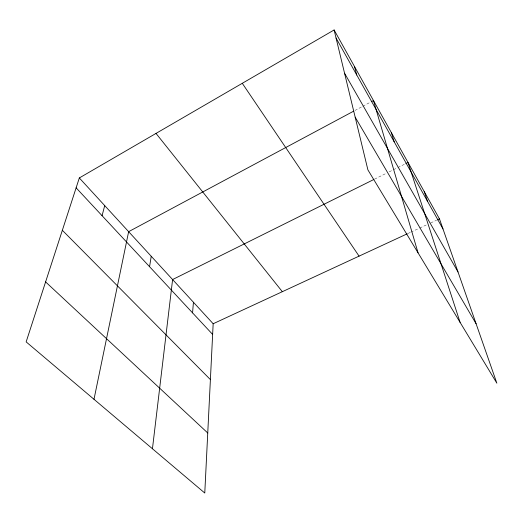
<?xml version="1.0" encoding="UTF-8"?>
<svg xmlns="http://www.w3.org/2000/svg" width="523" height="523" viewBox="0 0 523 523"><rect width="100%" height="100%" fill="white"/><g stroke="black" fill="none" stroke-linecap="round" stroke-linejoin="round"><path stroke-width="0.39" stroke-dasharray="2.62 1.96" d="M354.967 110.458L362.086 106.646M362.799 106.267L370.624 102.07M374.605 179.114L386.229 173.335M389.138 171.89L392.766 170.086M393.499 169.727L397.127 167.916M397.853 167.556L405.116 163.947M408.005 233.454L410.202 232.441M410.934 232.101L418.982 228.368M419.714 228.035L427.03 224.642M430.684 222.948L436.542 220.235"/><path stroke-width="0.78" d="M79.326 177.951L213.168 323.744L204.774 493.032L26.15 341.885L79.326 177.951L334.112 29.968L439.464 218.876L496.85 383.169L367.898 169.877L334.112 29.968M192.562 312.872L193.438 302.248M152.448 448.754L172.603 279.55L373.88 179.474M149.565 266.704L151.232 256.277M93.996 399.291L128.638 231.669L353.541 111.222M102.077 215.705L104.711 205.604M371.337 101.691L373.474 100.547L418.04 252.818M405.848 163.581L408.025 162.503L460.09 322.364M213.168 323.744L407.273 233.794M437.274 219.895L439.464 218.876M45.606 281.91L207.755 432.992M62.348 230.297L210.403 379.6M76.123 187.835L212.639 334.426M156.011 133.411L282.342 291.69M242.286 83.301L359.066 256.133M355.163 117.152L476.087 323.73M344.552 73.227L458.011 271.967M336.06 38.042L442.988 228.95M424.225 191.549L427.566 201.42M391.296 132.502L394.198 141.838M354.45 66.447L356.771 75.018"/></g></svg>
